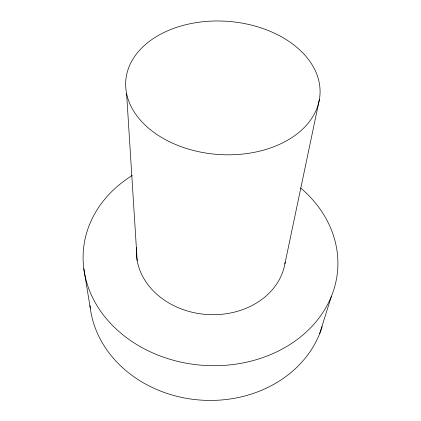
<?xml version="1.0" encoding="UTF-8"?>
<svg xmlns="http://www.w3.org/2000/svg" width="421" height="421" viewBox="0 0 421 421"><rect width="100%" height="100%" fill="white"/><g stroke="black" fill="none" stroke-linecap="round" stroke-linejoin="round"><path stroke-width="0.63" d="M284.87 263.956L319.386 99.54A97.356 66.734 4.1 0 0 184.656 25.002A97.356 66.734 4.1 0 0 164.543 139.151A97.356 66.734 4.1 0 0 319.386 99.54M319.623 333.769L331.474 296.147M83.832 268.782L90.278 308.093M126.616 93.699L137.183 260.678M322.191 326.449A118.29 101.435 4.1 0 1 197.944 399.871A118.29 101.435 4.1 0 1 89.973 305.488M300.662 188.008A127.505 105.229 4.1 0 1 296.737 339.847A127.505 105.229 4.1 0 1 113.265 326.201A127.505 105.229 4.1 0 1 132.236 175.478M285.18 262.046A74.738 61.461 4.1 0 1 206.743 314.487A74.738 61.461 4.1 0 1 136.341 251.579M136.351 250.279A74.738 61.461 4.1 0 1 136.478 247.711"/></g></svg>
